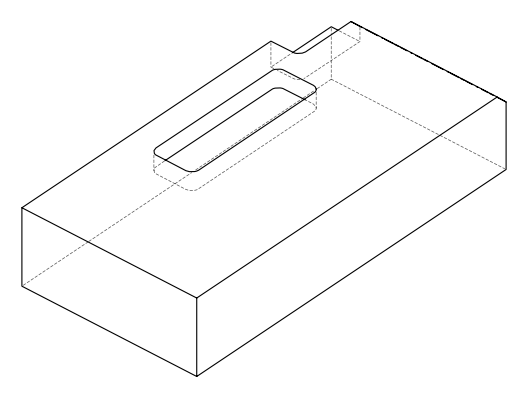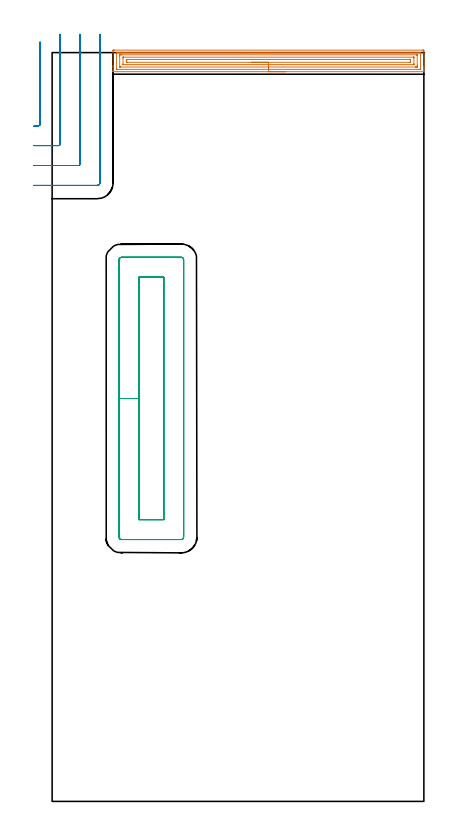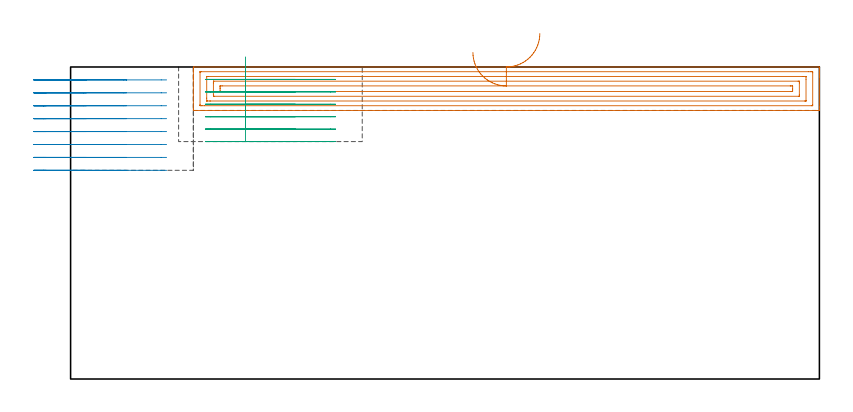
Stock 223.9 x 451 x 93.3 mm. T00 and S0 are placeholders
(PLAN: 3 operations, 1 tool changes, 24.1 min)
(1 AREA_MILL | FG_CHAMFER_SURFACE | UGT0205_001 | 7.74 min | 16392 mm3)
(2 MILL_CORNER_NOTCH_RECTANGULAR | CORNER_NOTCH_RECTANGULAR | UGT0201_008 | Follow Part, ap 4, ae 75% | 6.75 min | 98632 mm3)
(3 MILL_RECTANGULAR_POCKET | POCKET_RECTANGULAR_STRAIGHT | UGT0201_008 | Follow Part, ap 4, ae 75% | 9.64 min | 226025 mm3)
(TOOL UGT0205_001 | Chamfer Mill 20 x 3 x 45 deg. | D20 FL50 Z2)
(TOOL UGT0201_008 | End Mill 16 mm | D16 FL32 Z4)
(OP 1 AREA_MILL)
G17 G21 G94 G90
T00 M6
G54
G17 G0 G90 X140.3 Y439.5 S1061 M3
G43 Z103.3 H0
G94 G1 X140.262 Z102.428 F250.
X140.148 Z101.563
X139.959 Z100.712
X139.697 Z99.88
X139.363 Z99.074
X138.96 Z98.3
X138.492 Z97.564
X137.96 Z96.872
X137.371 Z96.229
X136.728 Z95.639
X136.036 Z95.108
X135.3 Z94.64
X134.526 Z94.237
X133.72 Z93.903
X132.888 Z93.641
X132.036 Z93.452
X131.172 Z93.338
X130.3 Z93.3
X36.88
X36.71 Y439.502 Z93.288
X36.703 Y439.647 Z93.146
X36.7 Y439.798 Z93.002
Y440.042 Z92.758
Y440.746 Z92.049
Y441.974 Z90.823
Y442.497 Z90.297
Y443.111 Z89.684
Y452.13 Z80.668
X36.703 Y452.394 Z80.403
X36.71 Y452.492 Z80.306
X36.81 Y452.499 Z80.299
X37.327 Y452.5 Z80.3
X223.273 Y452.499 Z80.301
X223.648 Y452.497 Z80.302
X223.89 Y452.493 Z80.305
X223.895 Y452.13 Z80.668
X223.9 Y451.516 Z81.282
Y442.497 Z90.297
Y441.974 Z90.823
Y441.622 Z91.174
Y441.098 Z91.698
Y440.746 Z92.049
Y440.042 Z92.758
Y439.798 Z93.002
X223.897 Y439.647 Z93.146
X223.89 Y439.502 Z93.288
X223.72 Y439.5 Z93.3
X130.3
Y440.914 Z91.886
X39.115 Y440.915 Z91.885
X38.942 Y440.916 Z91.884
X38.758 Y440.919 Z91.881
X38.719 Y440.921 Z91.879
X38.71 Y440.942 Z91.858
X38.707 Y440.975 Z91.825
X38.701 Y441.151 Z91.649
Y450.784 Z82.016
X38.705 Y450.92 Z81.88
X38.71 Y451.028 Z81.772
X38.718 Y451.079 Z81.721
X38.754 Y451.08 Z81.72
X39.115 Y451.084 Z81.716
X39.287 Y451.085 Z81.715
X40.009 Y451.086 Z81.714
X221.485 Y451.085 Z81.715
X221.658 Y451.084 Z81.716
X221.842 Y451.08 Z81.72
X221.881 Y451.079 Z81.721
X221.89 Y451.058 Z81.742
X221.893 Y451.025 Z81.775
X221.899 Y450.849 Z81.951
Y441.216 Z91.584
X221.895 Y441.08 Z91.72
X221.89 Y440.972 Z91.828
X221.882 Y440.921 Z91.879
X221.846 Y440.92 Z91.88
X221.485 Y440.916 Z91.884
X221.313 Y440.915 Z91.885
X220.591 Y440.914 Z91.886
X130.3
Y442.328 Z90.472
X41.075 Y442.329 Z90.471
X40.903 Y442.33 Z90.47
X40.731 Y442.334 Z90.466
X40.715 Y442.335 Z90.465
X40.71 Y442.345 Z90.455
X40.705 Y442.378 Z90.422
X40.701 Y442.431 Z90.369
X40.7 Y448.825 Z83.975
X40.702 Y449.503 Z83.297
X40.705 Y449.602 Z83.198
X40.71 Y449.65 Z83.15
X40.714 Y449.665 Z83.135
X40.735 Y449.667 Z83.133
X40.903 Y449.669 Z83.131
X41.624 Y449.671 Z83.129
X41.797
X219.525
X219.697 Y449.67 Z83.13
X219.869 Y449.666 Z83.134
X219.885 Y449.665 Z83.135
X219.89 Y449.655 Z83.145
X219.896 Y449.621 Z83.179
X219.899 Y449.569 Z83.231
X219.9 Y443.175 Z89.625
X219.898 Y442.497 Z90.303
X219.895 Y442.398 Z90.402
X219.89 Y442.35 Z90.45
X219.886 Y442.335 Z90.465
X219.865 Y442.333 Z90.467
X219.697 Y442.331 Z90.469
X218.976 Y442.329 Z90.471
X218.803 Y442.328 Z90.472
X130.3
Y443.743 Z89.057
X42.848
X42.79 Y443.744 Z89.056
X42.729 Y443.747 Z89.053
X42.713 Y443.749 Z89.051
X42.71 Y443.766 Z89.034
X42.706 Y443.817 Z88.983
X42.7 Y444.239 Z88.561
Y447.742 Z85.058
X42.708 Y448.184 Z84.616
X42.71 Y448.237 Z84.563
X42.721 Y448.251 Z84.549
X42.759 Y448.252 Z84.548
X42.896 Y448.255 Z84.545
X43.068 Y448.257 Z84.543
X217.752
X217.81 Y448.256 Z84.544
X217.871 Y448.253 Z84.547
X217.887 Y448.251 Z84.549
X217.89 Y448.234 Z84.566
X217.894 Y448.183 Z84.617
X217.9 Y447.761 Z85.039
Y444.258 Z88.542
X217.892 Y443.816 Z88.984
X217.89 Y443.763 Z89.037
X217.879 Y443.749 Z89.051
X217.841 Y443.748 Z89.052
X217.704 Y443.745 Z89.055
X217.532 Y443.743 Z89.057
X130.3
Y445.157 Z87.643
X45.339
X44.934 Y445.159 Z87.641
X44.733 Y445.162 Z87.638
X44.714 Y445.164 Z87.636
X44.71 Y445.176 Z87.624
X44.704 Y445.213 Z87.587
X44.702 Y445.266 Z87.534
X44.7 Y445.783 Z87.017
Y446. Z86.8
Y446.658 Z86.142
X44.703 Y446.753 Z86.047
X44.707 Y446.81 Z85.99
X44.71 Y446.836 Z85.964
X44.728 Y446.837 Z85.963
X44.942 Y446.841 Z85.959
X45.373 Y446.843 Z85.957
X45.406
X215.261
X215.666 Y446.841 Z85.959
X215.867 Y446.838 Z85.962
X215.886 Y446.836 Z85.964
X215.89 Y446.824 Z85.976
X215.896 Y446.787 Z86.013
X215.898 Y446.734 Z86.066
X215.9 Y446.217 Z86.583
Y446. Z86.8
Y445.342 Z87.458
X215.897 Y445.247 Z87.553
X215.893 Y445.19 Z87.61
X215.89 Y445.164 Z87.636
X215.872 Y445.162 Z87.638
X215.658 Y445.159 Z87.641
X215.227 Y445.157 Z87.643
X215.194
X130.3
X129.428 Z87.681
X128.564 Z87.795
X127.712 Z87.984
X126.88 Z88.246
X126.074 Z88.58
X125.3 Z88.983
X124.564 Z89.452
X123.872 Z89.983
X123.229 Z90.572
X122.64 Z91.215
X122.108 Z91.907
X121.64 Z92.643
X121.237 Z93.417
X120.903 Z94.223
X120.641 Z95.055
X120.452 Z95.907
X120.338 Z96.772
X120.3 Z97.643
G0 Z103.3
M5
M2
(OP 2 MILL_CORNER_NOTCH_RECTANGULAR)
G17 G21 G94 G90
T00 M6
G54
G17 G0 G90 X-10.976 Y406.631 S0 M3
G43 Z103.3 H0
Z89.437
G94 G1 X-8. Y407.006 F250.
G3 X-7.3 Y407.795 R0.8 F500.
G1 Y454.273
Y457.273 F250.
G0 Z103.3
X-11. Y395.
Z89.437
G1 X-8.
X3.905 F500.
G3 X4.7 Y395.795 R0.8
G1 Y458.751
G2 X4.701 Y459. R24.
G1 X4.732 Y462. F250.
G0 Z103.3
X-11. Y383.
Z89.437
G1 X-8.
X15.904 F500.
G3 X16.7 Y383.796 R0.8
G1 Y458.751
G2 X16.703 Y459. R12.
G1 X16.765 Y461.999 F250.
G0 Z103.3
X-11. Y371.
Z89.437
G1 X-8.
X27.1 F500.
G3 X28.7 Y372.6 R1.6
G1 Y458.751
Y461.751 F250.
G0 Z103.3
X-10.976 Y406.631
Z85.575
G1 X-8. Y407.006
G3 X-7.3 Y407.795 R0.8 F500.
G1 Y454.273
Y457.273 F250.
G0 Z103.3
X-11. Y395.
Z85.575
G1 X-8.
X3.905 F500.
G3 X4.7 Y395.795 R0.8
G1 Y459.
Y462. F250.
G0 Z103.3
X-11. Y383.
Z85.575
G1 X-8.
X15.904 F500.
G3 X16.7 Y383.796 R0.8
G1 Y459.
Y462. F250.
G0 Z103.3
X-11. Y371.
Z85.575
G1 X-8.
X27.1 F500.
G3 X28.7 Y372.6 R1.6
G1 Y459.
Y462. F250.
G0 Z103.3
X-10.976 Y406.631
Z81.712
G1 X-8. Y407.006
G3 X-7.3 Y407.795 R0.8 F500.
G1 Y454.273
Y457.273 F250.
G0 Z103.3
X-11. Y395.
Z81.712
G1 X-8.
X3.905 F500.
G3 X4.7 Y395.795 R0.8
G1 Y459.
Y462. F250.
G0 Z103.3
X-11. Y383.
Z81.712
G1 X-8.
X15.904 F500.
G3 X16.7 Y383.796 R0.8
G1 Y459.
Y462. F250.
G0 Z103.3
X-11. Y371.
Z81.712
G1 X-8.
X27.1 F500.
G3 X28.7 Y372.6 R1.6
G1 Y459.
Y462. F250.
G0 Z103.3
X-10.976 Y406.631
Z77.85
G1 X-8. Y407.006
G3 X-7.3 Y407.795 R0.8 F500.
G1 Y454.273
Y457.273 F250.
G0 Z103.3
X-11. Y395.
Z77.85
G1 X-8.
X3.905 F500.
G3 X4.7 Y395.795 R0.8
G1 Y459.
Y462. F250.
G0 Z103.3
X-11. Y383.
Z77.85
G1 X-8.
X15.904 F500.
G3 X16.7 Y383.796 R0.8
G1 Y459.
Y462. F250.
G0 Z103.3
X-11. Y371.
Z77.85
G1 X-8.
X27.1 F500.
G3 X28.7 Y372.6 R1.6
G1 Y459.
Y462. F250.
G0 Z103.3
X-10.976 Y406.631
Z73.987
G1 X-8. Y407.006
G3 X-7.3 Y407.795 R0.8 F500.
G1 Y454.273
Y457.273 F250.
G0 Z103.3
X-11. Y395.
Z73.987
G1 X-8.
X3.905 F500.
G3 X4.7 Y395.795 R0.8
G1 Y459.
Y462. F250.
G0 Z103.3
X-11. Y383.
Z73.987
G1 X-8.
X15.904 F500.
G3 X16.7 Y383.796 R0.8
G1 Y459.
Y462. F250.
G0 Z103.3
X-11. Y371.
Z73.987
G1 X-8.
X27.1 F500.
G3 X28.7 Y372.6 R1.6
G1 Y459.
Y462. F250.
G0 Z103.3
X-10.976 Y406.631
Z70.125
G1 X-8. Y407.006
G3 X-7.3 Y407.795 R0.8 F500.
G1 Y454.273
Y457.273 F250.
G0 Z103.3
X-11. Y395.
Z70.125
G1 X-8.
X3.905 F500.
G3 X4.7 Y395.795 R0.8
G1 Y459.
Y462. F250.
G0 Z103.3
X-11. Y383.
Z70.125
G1 X-8.
X15.904 F500.
G3 X16.7 Y383.796 R0.8
G1 Y459.
Y462. F250.
G0 Z103.3
X-11. Y371.
Z70.125
G1 X-8.
X27.1 F500.
G3 X28.7 Y372.6 R1.6
G1 Y459.
Y462. F250.
G0 Z103.3
X-10.976 Y406.631
Z66.262
G1 X-8. Y407.006
G3 X-7.3 Y407.795 R0.8 F500.
G1 Y454.273
Y457.273 F250.
G0 Z103.3
X-11. Y395.
Z66.262
G1 X-8.
X3.905 F500.
G3 X4.7 Y395.795 R0.8
G1 Y459.
Y462. F250.
G0 Z103.3
X-11. Y383.
Z66.262
G1 X-8.
X15.904 F500.
G3 X16.7 Y383.796 R0.8
G1 Y459.
Y462. F250.
G0 Z103.3
X-11. Y371.
Z66.262
G1 X-8.
X27.1 F500.
G3 X28.7 Y372.6 R1.6
G1 Y459.
Y462. F250.
G0 Z103.3
X-10.976 Y406.631
Z62.4
G1 X-8. Y407.006
G3 X-7.3 Y407.795 R0.8 F500.
G1 Y454.273
Y457.273 F250.
G0 Z103.3
X-11. Y395.
Z62.4
G1 X-8.
X3.905 F500.
G3 X4.7 Y395.795 R0.8
G1 Y459.
Y462. F250.
G0 Z103.3
X-11. Y383.
Z62.4
G1 X-8.
X15.904 F500.
G3 X16.7 Y383.796 R0.8
G1 Y459.
Y462. F250.
G0 Z103.3
X-11. Y371.
Z62.4
G1 X-8.
X27.1 F500.
G3 X28.7 Y372.6 R1.6
G1 Y459.
Y462. F250.
G0 Z103.3
M5
M2
(OP 3 MILL_RECTANGULAR_POCKET)
G17 G21 G94 G90
T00 M6
G54
G17 G0 G90 X52.3 Y267.767 S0 M3
G43 Z103.3 H0
Z96.3
G94 G1 Y242.7 Z89.583 F250.
Y169.7 F500.
X67.2
Y315.7
X52.3
Y242.7
X40.3
Y159.2
G3 X41.8 Y157.7 R1.5
G1 X77.7
G3 X79.2 Y159.2 R1.5
G1 Y326.2
G3 X77.7 Y327.7 R1.5
G1 X41.8
G3 X40.3 Y326.2 R1.5
G1 Y242.7
Y241.7
G0 X52.3 Y267.767 Z92.583
G1 Y242.7 Z85.867 F250.
Y169.7 F500.
X67.2
Y315.7
X52.3
Y242.7
X40.3
Y159.2
G3 X41.8 Y157.7 R1.5
G1 X77.7
G3 X79.2 Y159.2 R1.5
G1 Y326.2
G3 X77.7 Y327.7 R1.5
G1 X41.8
G3 X40.3 Y326.2 R1.5
G1 Y242.7
Y241.7
G0 X52.3 Y267.767 Z88.867
G1 Y242.7 Z82.15 F250.
Y169.7 F500.
X67.2
Y315.7
X52.3
Y242.7
X40.3
Y159.2
G3 X41.8 Y157.7 R1.5
G1 X77.7
G3 X79.2 Y159.2 R1.5
G1 Y326.2
G3 X77.7 Y327.7 R1.5
G1 X41.8
G3 X40.3 Y326.2 R1.5
G1 Y242.7
Y241.7
G0 X52.3 Y267.767 Z85.15
G1 Y242.7 Z78.433 F250.
Y169.7 F500.
X67.2
Y315.7
X52.3
Y242.7
X40.3
Y159.2
G3 X41.8 Y157.7 R1.5
G1 X77.7
G3 X79.2 Y159.2 R1.5
G1 Y326.2
G3 X77.7 Y327.7 R1.5
G1 X41.8
G3 X40.3 Y326.2 R1.5
G1 Y242.7
Y241.7
G0 X52.3 Y267.767 Z81.433
G1 Y242.7 Z74.717 F250.
Y169.7 F500.
X67.2
Y315.7
X52.3
Y242.7
X40.3
Y159.2
G3 X41.8 Y157.7 R1.5
G1 X77.7
G3 X79.2 Y159.2 R1.5
G1 Y326.2
G3 X77.7 Y327.7 R1.5
G1 X41.8
G3 X40.3 Y326.2 R1.5
G1 Y242.7
Y241.7
G0 X52.3 Y267.767 Z77.717
G1 Y242.7 Z71. F250.
Y169.7 F500.
X67.2
Y315.7
X52.3
Y242.7
X40.3
Y159.2
G3 X41.8 Y157.7 R1.5
G1 X77.7
G3 X79.2 Y159.2 R1.5
G1 Y326.2
G3 X77.7 Y327.7 R1.5
G1 X41.8
G3 X40.3 Y326.2 R1.5
G1 Y242.7
Y241.7
G0 Z103.3
M5
M2
